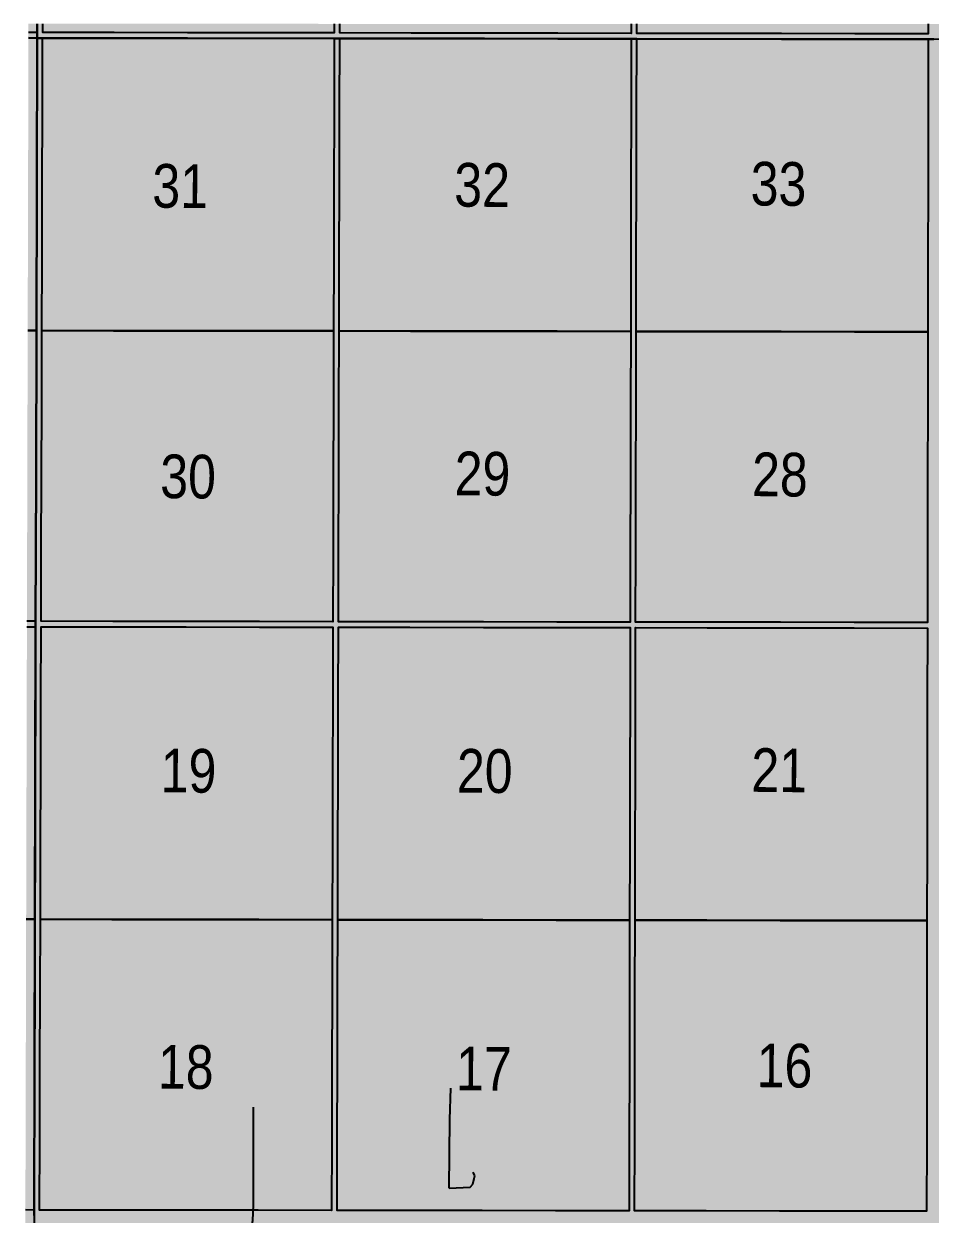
# Model space of a CAD drawing. Extents: x 570482 to 581403, y 6264409 to 6273171.
# Drawn here: x 570481.5 to 570647.3, y 6270886.8 to 6271104.6 of the extents above; entities that cross this region are included whole.
import ezdxf

# ---------------------------------------------------------------- set-up
doc = ezdxf.new("R2010")
doc.units = 0
doc.header["$LTSCALE"] = 5
doc.linetypes.add('DASHED2', pattern=[9.525, 6.35, -3.175])
doc.layers.add('RoadSeg', color=57, linetype='DASHED2')
doc.layers.add('Townships', color=57, linetype='Continuous')
doc.layers.add('ROUTE-MAP-BACKGROUND-H', color=7, linetype='Continuous', true_color=0xf0ebff)
doc.layers.add('Sections', color=7, linetype='Continuous', true_color=0x13f661)
doc.styles.add('120', font='ARIALN.TTF', dxfattribs={"height": 13})

msp = doc.modelspace()

# ---------------------------------------------------------------- hatches: boundary and pattern name
at = {"layer": 'ROUTE-MAP-BACKGROUND-H'}
h = msp.add_hatch(color=256, dxfattribs=at)
h.dxf.hatch_style = 1
h.paths.add_polyline_path([(571171.112, 6270453.937), (571171.532, 6270781.165), (571139.113, 6270781.063), (571139.013, 6270832.812), (571138.478, 6271104.55), (570482.402, 6271104.607), (570481.546, 6270777.122), (570519.672, 6270776.969), (570518.91, 6270453.936), (570899.088, 6270453.629), (571061.346, 6270453.809)])

# ---------------------------------------------------------------- linework, layer by layer
at = {"layer": 'RoadSeg'}
msp.add_line((570558.308, 6270847.836), (570559.344, 6270891.545), dxfattribs=at)
for points in [[(570559.344, 6270891.545), (570559.446, 6270904.122), (570559.638, 6270909.875)], [(570524.765, 6270847.844), (570524.024, 6270849.386), (570523.708, 6270850.423), (570523.6, 6270851.955), (570523.685, 6270859.341), (570523.544, 6270863.004), (570523.532, 6270878.81), (570523.411, 6270881.607), (570523.049, 6270883.909), (570523.41, 6270885.667), (570523.555, 6270888.526), (570523.576, 6270906.396)], [(570559.344, 6270891.545), (570563.207, 6270891.749), (570563.649, 6270892.308), (570563.932, 6270893.368), (570564.006, 6270893.833), (570563.75, 6270894.502)]]:
    msp.add_lwpolyline(points, dxfattribs=at)
at = {"layer": 'Sections', "color": 8}
for points in [[(570483.996, 6271104.607), (570483.992, 6271103.013), (570482.398, 6271103.021)], [(570538.319, 6271104.602), (570538.315, 6271102.936), (570524.902, 6271102.955), (570511.488, 6271102.974), (570498.074, 6271102.993), (570484.996, 6271103.011), (570485, 6271104.607)], [(570592.642, 6271104.598), (570592.639, 6271102.86), (570579.225, 6271102.879), (570565.811, 6271102.897), (570552.398, 6271102.916), (570539.319, 6271102.935), (570539.323, 6271104.602)], [(570646.965, 6271104.593), (570646.962, 6271102.784), (570633.548, 6271102.802), (570620.135, 6271102.821), (570606.721, 6271102.84), (570593.642, 6271102.858), (570593.645, 6271104.597)], [(570482.395, 6271102.017), (570483.989, 6271102.009), (570483.954, 6271088.627), (570483.919, 6271075.245), (570483.884, 6271061.864), (570483.849, 6271048.482), (570482.255, 6271048.491)], [(570482.255, 6271048.491), (570483.849, 6271048.482), (570483.814, 6271035.101), (570483.779, 6271021.72), (570483.744, 6271008.339), (570483.71, 6270995.293), (570482.116, 6270995.301)], [(570482.114, 6270994.298), (570483.707, 6270994.289), (570483.672, 6270980.909), (570483.637, 6270967.528), (570483.603, 6270954.147), (570483.568, 6270940.766), (570481.974, 6270940.774)], [(570481.974, 6270940.774), (570483.568, 6270940.766), (570483.533, 6270927.385), (570483.498, 6270914.004), (570483.463, 6270900.623), (570483.429, 6270887.576), (570481.835, 6270887.585)]]:
    msp.add_lwpolyline(points, dxfattribs=at)
for points in [[(570497.936, 6271048.462), (570484.852, 6271048.481), (570484.887, 6271061.862), (570484.922, 6271075.244), (570484.958, 6271088.626), (570484.993, 6271102.008), (570498.072, 6271101.989), (570511.486, 6271101.97), (570524.899, 6271101.951), (570538.313, 6271101.932), (570538.283, 6271088.551), (570538.253, 6271075.169), (570538.223, 6271061.787), (570538.193, 6271048.406), (570524.774, 6271048.425), (570511.355, 6271048.444)], [(570552.281, 6271048.386), (570539.197, 6271048.404), (570539.227, 6271061.786), (570539.256, 6271075.167), (570539.287, 6271088.549), (570539.317, 6271101.931), (570552.396, 6271101.913), (570565.809, 6271101.894), (570579.223, 6271101.875), (570592.637, 6271101.856), (570592.612, 6271088.474), (570592.587, 6271075.092), (570592.562, 6271061.711), (570592.537, 6271048.329), (570579.118, 6271048.348), (570565.7, 6271048.367)], [(570606.625, 6271048.309), (570593.541, 6271048.328), (570593.566, 6271061.709), (570593.59, 6271075.091), (570593.615, 6271088.473), (570593.64, 6271101.855), (570606.719, 6271101.836), (570620.133, 6271101.817), (570633.547, 6271101.799), (570646.961, 6271101.78), (570646.941, 6271088.398), (570646.921, 6271075.016), (570646.901, 6271061.634), (570646.882, 6271048.253), (570633.463, 6271048.271), (570620.044, 6271048.29)], [(570497.803, 6270995.273), (570484.713, 6270995.292), (570484.747, 6271008.338), (570484.782, 6271021.719), (570484.817, 6271035.1), (570484.852, 6271048.481), (570497.936, 6271048.462), (570511.355, 6271048.444), (570524.774, 6271048.425), (570538.193, 6271048.406), (570538.163, 6271035.025), (570538.134, 6271021.644), (570538.104, 6271008.263), (570538.075, 6270995.216), (570524.651, 6270995.235), (570511.227, 6270995.254)], [(570552.168, 6270995.196), (570539.078, 6270995.215), (570539.107, 6271008.261), (570539.137, 6271021.642), (570539.167, 6271035.023), (570539.197, 6271048.404), (570552.281, 6271048.386), (570565.7, 6271048.367), (570579.118, 6271048.348), (570592.537, 6271048.329), (570592.513, 6271034.948), (570592.488, 6271021.567), (570592.464, 6271008.186), (570592.44, 6270995.14), (570579.016, 6270995.159), (570565.592, 6270995.177)], [(570606.533, 6270995.12), (570593.443, 6270995.138), (570593.467, 6271008.185), (570593.492, 6271021.566), (570593.516, 6271034.947), (570593.541, 6271048.328), (570606.625, 6271048.309), (570620.044, 6271048.29), (570633.463, 6271048.271), (570646.882, 6271048.253), (570646.862, 6271034.872), (570646.843, 6271021.491), (570646.824, 6271008.109), (570646.805, 6270995.063), (570633.381, 6270995.082), (570619.957, 6270995.101)], [(570497.666, 6270940.746), (570484.571, 6270940.764), (570484.606, 6270954.145), (570484.641, 6270967.526), (570484.676, 6270980.907), (570484.711, 6270994.288), (570497.8, 6270994.27), (570511.224, 6270994.251), (570524.649, 6270994.232), (570538.073, 6270994.213), (570538.043, 6270980.832), (570538.013, 6270967.451), (570537.983, 6270954.07), (570537.954, 6270940.689), (570524.524, 6270940.708), (570511.095, 6270940.727)], [(570552.052, 6270940.669), (570538.957, 6270940.687), (570538.987, 6270954.068), (570539.017, 6270967.449), (570539.046, 6270980.83), (570539.076, 6270994.211), (570552.165, 6270994.193), (570565.59, 6270994.174), (570579.014, 6270994.155), (570592.438, 6270994.136), (570592.413, 6270980.755), (570592.389, 6270967.374), (570592.364, 6270953.993), (570592.34, 6270940.612), (570578.91, 6270940.631), (570565.481, 6270940.65)], [(570606.438, 6270940.592), (570593.343, 6270940.611), (570593.368, 6270953.992), (570593.392, 6270967.373), (570593.417, 6270980.754), (570593.441, 6270994.135), (570606.531, 6270994.116), (570619.955, 6270994.097), (570633.379, 6270994.078), (570646.803, 6270994.059), (570646.784, 6270980.678), (570646.765, 6270967.297), (570646.745, 6270953.916), (570646.726, 6270940.535), (570633.297, 6270940.554), (570619.867, 6270940.573)], [(570497.532, 6270887.557), (570484.432, 6270887.575), (570484.466, 6270900.621), (570484.501, 6270914.002), (570484.536, 6270927.383), (570484.571, 6270940.764), (570497.666, 6270940.746), (570511.095, 6270940.727), (570524.524, 6270940.708), (570537.954, 6270940.689), (570537.924, 6270927.308), (570537.894, 6270913.927), (570537.864, 6270900.546), (570537.835, 6270887.499), (570524.401, 6270887.518), (570510.967, 6270887.537)], [(570551.939, 6270887.479), (570538.839, 6270887.498), (570538.868, 6270900.544), (570538.898, 6270913.925), (570538.927, 6270927.306), (570538.957, 6270940.687), (570552.052, 6270940.669), (570565.481, 6270940.65), (570578.91, 6270940.631), (570592.34, 6270940.612), (570592.315, 6270927.231), (570592.291, 6270913.85), (570592.266, 6270900.469), (570592.242, 6270887.422), (570578.808, 6270887.441), (570565.373, 6270887.46)], [(570606.345, 6270887.402), (570593.246, 6270887.421), (570593.27, 6270900.467), (570593.294, 6270913.849), (570593.319, 6270927.23), (570593.343, 6270940.611), (570606.438, 6270940.592), (570619.867, 6270940.573), (570633.297, 6270940.554), (570646.726, 6270940.535), (570646.706, 6270927.154), (570646.687, 6270913.773), (570646.668, 6270900.392), (570646.649, 6270887.345), (570633.214, 6270887.364), (570619.78, 6270887.384)]]:
    msp.add_lwpolyline(points, close=True, dxfattribs=at)
at = {"layer": 'Townships'}
for points in [[(570483.996, 6271104.607), (570483.992, 6271103.013), (570483.989, 6271102.009), (570482.395, 6271102.017)], [(570809.928, 6271104.579), (570809.927, 6271102.483), (570809.927, 6271101.479), (570783.1, 6271101.553), (570756.608, 6271101.626), (570755.605, 6271101.628), (570728.778, 6271101.666), (570702.286, 6271101.703), (570701.283, 6271101.704), (570674.456, 6271101.741), (570647.964, 6271101.778), (570646.961, 6271101.78), (570620.133, 6271101.817), (570593.64, 6271101.855), (570592.637, 6271101.856), (570565.809, 6271101.894), (570539.317, 6271101.931), (570538.313, 6271101.932), (570511.486, 6271101.97), (570484.993, 6271102.008), (570483.989, 6271102.009), (570483.992, 6271103.013), (570483.996, 6271104.607)], [(570482.395, 6271102.017), (570483.989, 6271102.009), (570483.919, 6271075.245), (570483.849, 6271048.482), (570483.779, 6271021.72), (570483.71, 6270995.293), (570483.707, 6270994.289), (570483.637, 6270967.528), (570483.568, 6270940.766), (570483.498, 6270914.004), (570483.429, 6270887.576), (570483.426, 6270886.573), (570483.356, 6270859.811), (570483.287, 6270833.049), (570483.217, 6270806.287), (570483.147, 6270779.643), (570483.145, 6270778.71), (570481.55, 6270778.716)], [(570483.426, 6270886.573), (570483.429, 6270887.576), (570483.498, 6270914.004), (570483.568, 6270940.766), (570483.637, 6270967.528), (570483.707, 6270994.289), (570483.71, 6270995.293), (570483.779, 6271021.72), (570483.849, 6271048.482), (570483.919, 6271075.245), (570483.989, 6271102.009), (570484.993, 6271102.008), (570511.486, 6271101.97), (570538.313, 6271101.932), (570539.317, 6271101.931), (570565.809, 6271101.894), (570592.637, 6271101.856), (570593.64, 6271101.855), (570620.133, 6271101.817), (570646.961, 6271101.78), (570647.964, 6271101.778)]]:
    msp.add_lwpolyline(points, dxfattribs=at)

# ---------------------------------------------------------------- texts
at = {"layer": 'RoadSeg', "style": '120'}
for s, height, rotation, p in [('31', 7.9898, 359.45036, (570505.023, 6271070.986)), ('32', 7.9898, 359.45036, (570560.237, 6271071.177)), ('33', 7.9898, 359.45036, (570614.448, 6271071.384)), ('30', 7.9898, 359.45036, (570506.466, 6271017.838)), ('29', 7.9898, 359.45036, (570560.305, 6271018.365)), ('28', 7.9898, 359.45036, (570614.701, 6271018.198)), ('19', 7.9898, 359.45036, (570506.551, 6270964.014)), ('20', 7.9898, 359.45036, (570560.721, 6270963.962)), ('21', 7.9898, 359.45036, (570614.573, 6270964.099)), ('87-13-5', 39.9491, 359.95761, (570569.448, 6270921.455)), ('18', 7.9898, 359.45036, (570506.042, 6270909.812)), ('16', 7.9898, 359.45036, (570615.546, 6270910.061)), ('17', 7.9898, 359.45036, (570560.564, 6270909.487))]:
    msp.add_text(s, height=height, rotation=rotation, dxfattribs=at).set_placement(p)

doc.saveas('drawing.dxf')
